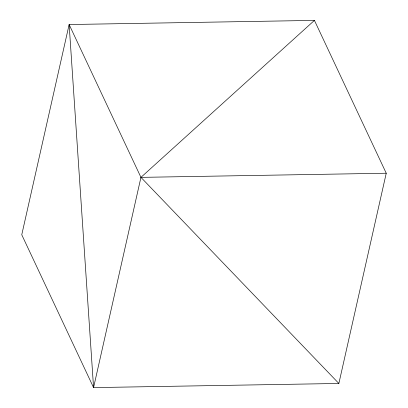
<?xml version="1.0" encoding="UTF-8"?>
<svg xmlns="http://www.w3.org/2000/svg" width="408" height="408" viewBox="0 0 408 408"><rect width="100%" height="100%" fill="white"/><g stroke="black" fill="none" stroke-linecap="round" stroke-linejoin="round"><path stroke-width="0.61" d="M314.43 20.4L140.944 177.368L93.57 387.6L338.864 383.464L386.243 173.232L314.43 20.4L69.136 24.536L21.757 234.768L93.57 387.6L69.136 24.536L140.944 177.368L338.864 383.464M140.944 177.368L386.243 173.232"/></g></svg>
